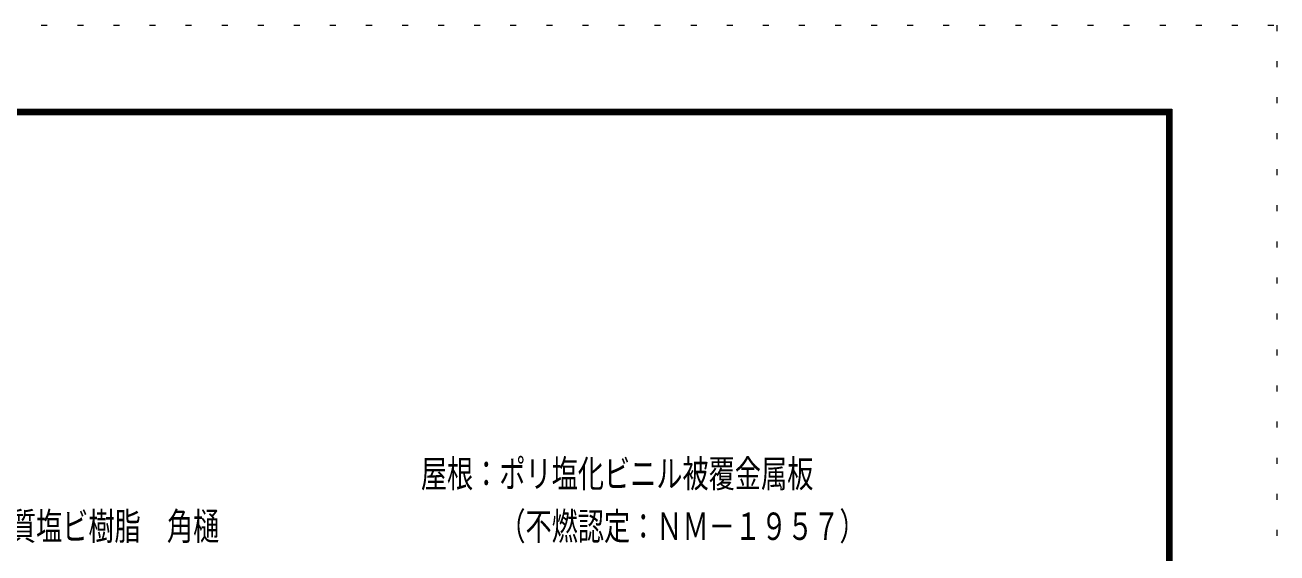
# Model space of a CAD drawing. Units: millimetres, scale not verified. Extents: x -32624 to 32629, y -14700 to 14700.
# Drawn here: x 24300 to 32629, y 11186 to 14700 of the extents above; entities that cross this region are included whole.
import ezdxf
from ezdxf.enums import TextEntityAlignment as Align

# ---------------------------------------------------------------- set-up
doc = ezdxf.new("R2010")
doc.units = ezdxf.units.MM
doc.header["$LTSCALE"] = 80
doc.linetypes.add('USER4', pattern=[3, 0.5, -2.5])
for name, color, linetype, lineweight in [('0-A_2-5DIM', 3, 'Continuous', 18), ('0-C_F-F', 5, 'Continuous', 18), ('0-D_F-E_J_ADD', 5, 'USER4', 18)]:
    doc.layers.add(name, color=color, linetype=linetype, lineweight=lineweight)
doc.styles.add('ＭＳ ゴシック', font='')
doc.styles.get('ＭＳ ゴシック').set_extended_font_data('MS Gothic')

msp = doc.modelspace()

# ---------------------------------------------------------------- linework, layer by layer
at = {"layer": '0-C_F-F'}
for points in [[(-8251.4, 14140.45), (31928.6, 14140.45), (31928.6, -13999.55), (-8251.4, -13999.55)], [(-8247.9, 14136.95), (-8247.9, -13996.05), (31925.1, -13996.05), (31925.1, 14136.95)], [(-8244.4, 14133.44), (31921.6, 14133.44), (31921.6, -13992.55), (-8244.4, -13992.55)], [(-8240.9, 14129.95), (31918.1, 14129.95), (31918.1, -13989.05), (-8240.9, -13989.05)], [(-8237.4, 14126.44), (31914.6, 14126.44), (31914.6, -13985.55), (-8237.4, -13985.55)], [(-8233.9, 14122.95), (31911.1, 14122.95), (31911.1, -13982.05), (-8233.9, -13982.05)], [(-8230.4, 14119.45), (-8230.4, -13978.55), (31907.6, -13978.55), (31907.6, 14119.45)], [(-8226.9, 14115.95), (-8226.9, -13975.05), (31904.1, -13975.05), (31904.1, 14115.95)], [(-8223.4, 14112.45), (31900.6, 14112.45), (31900.6, -13971.55), (-8223.4, -13971.55)], [(-8219.9, 14108.95), (-8219.9, -13968.05), (31897.1, -13968.05), (31897.1, 14108.95)], [(-8216.4, 14105.45), (31893.6, 14105.45), (31893.6, -13964.55), (-8216.4, -13964.55)]]:
    msp.add_lwpolyline(points, close=True, dxfattribs=at)
at = {"layer": '0-D_F-E_J_ADD'}
msp.add_lwpolyline([(-8951.4, 14700.45), (32628.6, 14700.45), (32628.6, -14699.55), (-8951.4, -14699.55)], close=True, dxfattribs=at)

# ---------------------------------------------------------------- texts
at = {"layer": '0-A_2-5DIM', "color": 7, "style": 'ＭＳ ゴシック', "width": 0.7}
for s, p in [('屋根：ポリ塩化ビニル被覆金属板', (26933.49, 11568.22)), ('谷樋：硬質塩ビ樹脂\u3000角樋', (23503.49, 11218.21)), ('\u3000\u3000\u3000（不燃認定：ＮＭ－１９５７）', (26933.49, 11218.22))]:
    msp.add_text(s, height=182.3, dxfattribs=at).set_placement(p, align=Align.BOTTOM_LEFT)

doc.saveas('drawing.dxf')
